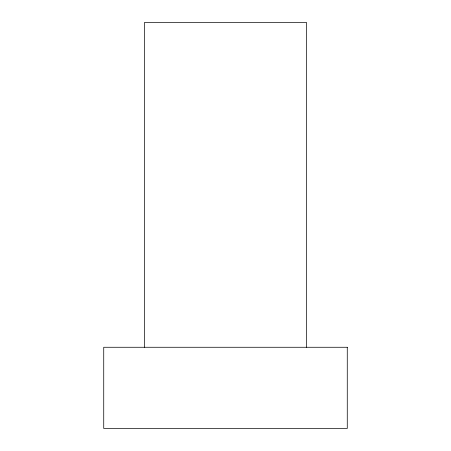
<?xml version="1.0" encoding="UTF-8"?>
<svg xmlns="http://www.w3.org/2000/svg" width="451" height="451" viewBox="0 0 451 451"><rect width="100%" height="100%" fill="white"/><g stroke="black" fill="none" stroke-linecap="round" stroke-linejoin="round"><path stroke-width="0.68" d="M306.601 347.27L306.601 22.55L144.399 22.55L144.399 347.27M347.27 347.27L103.73 347.27L103.73 428.45L347.27 428.45L347.27 347.27"/></g></svg>
